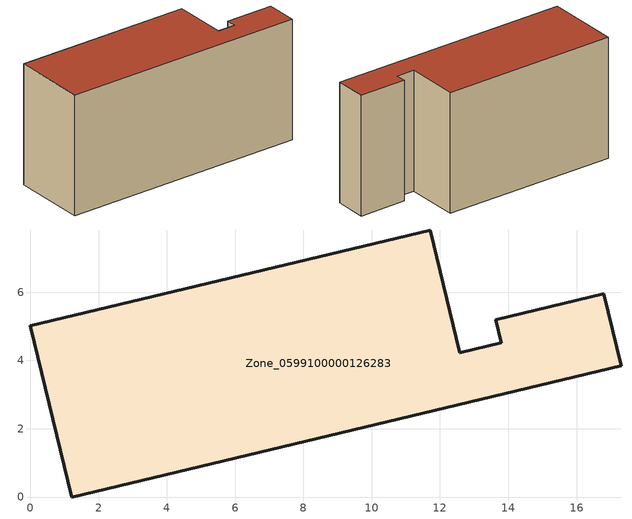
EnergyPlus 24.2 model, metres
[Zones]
Zone_0599100000126283
 floor ground (C_G): 12.58,4.23 13.79,4.52 13.63,5.19 16.8,5.96 17.31,3.84 1.21,0 0,5.02 11.71,7.82 z0
 wall outside (C_F): 1.21,0 17.31,3.84 16.8,5.96 13.63,5.19 13.79,4.52 12.58,4.23 11.71,7.82 0,5.02 1.21,0 z0:8.3
 roof outside (C_R): 13.79,4.52 12.58,4.23 11.71,7.82 0,5.02 1.21,0 17.31,3.84 16.8,5.96 13.63,5.19 z8.3
[BUILDING]
Pand.0599100000126283: North Axis=0; Terrain=City; Loads Convergence Tolerance Value=0.04; Temperature Convergence Tolerance Value=0.4; Solar Distribution=FullExterior; Maximum Number of Warmup Days=25; Minimum Number of Warmup Days=1
[Site:Location]
Rotterdam.The.Hague.AP_ZH_NLD Design_Conditions: Latitude=51.96; Longitude=4.45; Time Zone=1; Elevation=-4.5
[SITE:GROUNDTEMPERATURE:BUILDINGSURFACE]
18, 18, 18, 18, 18, 18, 18, 18, 18, 18, 18, 18
[MATERIAL] Thermal Absorptance=0.9; Solar Absorptance=0.7; Visible Absorptance=0.7
Name | Roughness | Thickness | Conductivity | Density | Specific Heat
G.TI.1975-1991 | MediumSmooth | 0.15 | 0.288461 | 540 | 1210
F.TI.1975-1991 | Rough | 0.3 | 0.230769 | 1920 | 840
R.TI.1975-1991 | MediumRough | 0.2 | 0.153846 | 1500 | 1000
[CONSTRUCTION]
C_G: G.TI.1975-1991
C_F: F.TI.1975-1991
C_R: R.TI.1975-1991
[ZONE]
Zone_0599100000126283: Type=1; Multiplier=1; Ceiling Height=Autocalculate; Volume=Autocalculate; Floor Area=autocalculate; Part of Total Floor Area=Yes
[ZONEINFILTRATION:DESIGNFLOWRATE]
Infil_Zone_0599100000126283: Zone or ZoneList or Space or SpaceList=Zone_0599100000126283; Schedule=AlwaysOn; Design Flow Rate Calculation Method=Flow/Area; Flow Rate per Floor Area=0.003; Constant Term Coefficient=1; Temperature Term Coefficient=0; Velocity Term Coefficient=0; Velocity Squared Term Coefficient=0
[HVACTEMPLATE:ZONE:IDEALLOADSAIRSYSTEM]
Zone_0599100000126283: Maximum Heating Supply Air Temperature=50; Minimum Cooling Supply Air Temperature=13; Maximum Heating Supply Air Humidity Ratio=0.0156; Minimum Cooling Supply Air Humidity Ratio=0.0077; Heating Limit=NoLimit; Cooling Limit=NoLimit; Dehumidification Control Type=ConstantSensibleHeatRatio; Cooling Sensible Heat Ratio=0.7; Dehumidification Setpoint=60; Humidification Control Type=None; Humidification Setpoint=30; Outdoor Air Method=None; Outdoor Air Flow Rate per Person=0.00944; Outdoor Air Flow Rate per Zone Floor Area=0; Outdoor Air Flow Rate per Zone=0; Demand Controlled Ventilation Type=None; Outdoor Air Economizer Type=NoEconomizer; Heat Recovery Type=None; Sensible Heat Recovery Effectiveness=0.7; Latent Heat Recovery Effectiveness=0.65
[ZONECONTROL:THERMOSTAT]
ThermostatControl_Zone_0599100000126283: Zone or ZoneList=Zone_0599100000126283; Control Type Schedule=DualSetpointControlType; Control 1=Thermostat_Zone_0599100000126283; Temperature Difference Between Cutout And Setpoint=0
[THERMOSTATSETPOINT:DUALSETPOINT]
Thermostat_Zone_0599100000126283: Heating Setpoint Temperature Schedule=HeatingSetpoint_Zone_0599100000126283; Cooling Setpoint Temperature Schedule=CoolingSetpoint_Zone_0599100000126283
[SCHEDULE:COMPACT]
HeatingSetpoint_Zone_0599100000126283: Through: 12/31, For: AllDays, Until: 24:00, 21
CoolingSetpoint_Zone_0599100000126283: Through: 12/31, For: AllDays, Until: 24:00, 24
DualSetpointControlType: Through: 12/31, For: AllDays, Until: 24:00, 4
AlwaysOn: Through: 12/31, For: AllDays, Until: 24:00, 1
